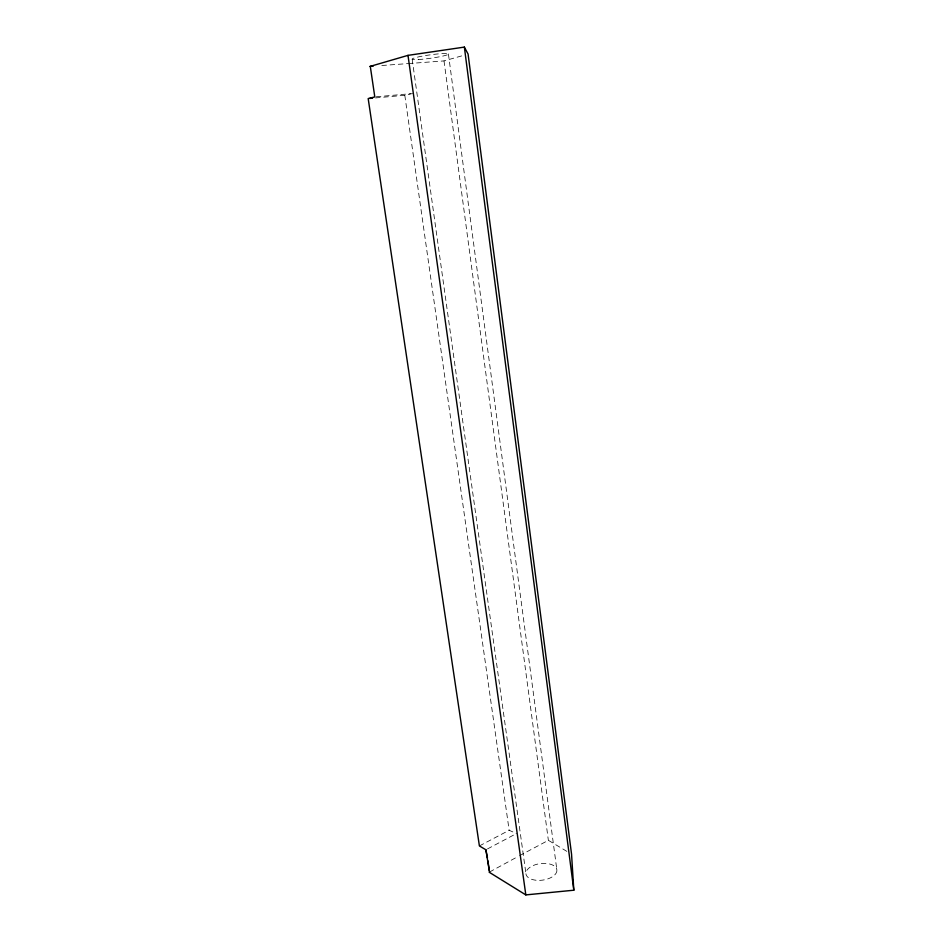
<?xml version="1.0" encoding="UTF-8"?>
<svg xmlns="http://www.w3.org/2000/svg" width="942" height="942" viewBox="0 0 942 942"><rect width="100%" height="100%" fill="white"/><g stroke="black" fill="none" stroke-linecap="round" stroke-linejoin="round"><path stroke-width="0.71" stroke-dasharray="4.71 3.53" d="M489.522 872.021L518.324 856.349M519.584 855.666L548.362 840.323L567.885 851.98M487.485 848.93L515.215 834.223M479.396 845.928L509.151 830.279L516.475 833.564M408.286 63.585L444.012 60.912L464.065 55.225M375.505 97.921L404.801 95.272L412.49 93.529M376.235 96.791L410.571 93.705M381.828 65.504L407.792 63.609M404.801 95.272L509.151 830.279M412.184 59.24L525.895 873.305M448.416 53.941L556.91 870.243A15.602 8.337 -7.5 0 1 533.937 879.922A15.602 8.337 -7.5 0 1 533.349 865.462A15.602 8.337 -7.5 0 1 556.91 870.243M444.012 60.912L548.362 840.323M418.248 59.546A18.345 1.719 -8 0 0 448.086 54.436A18.345 1.719 -8 0 0 424.501 55.731A18.345 1.719 -8 0 0 418.248 59.546"/><path stroke-width="1.41" d="M373.173 66.14L370.288 66.352L374.798 96.908L368.181 98.58L479.396 845.928L485.884 849.79L489.522 872.021M485.884 849.79L487.461 858.009M369.97 66.446L407.992 55.366L464.359 47.1L468.08 54.083L571.547 854.159L573.819 890.214L525.824 894.9L489.204 872.233M369.653 98.451L372.573 98.18M487.874 860.811L489.322 870.62M407.992 55.366L525.824 894.9M464.359 47.1L573.819 890.214"/></g></svg>
